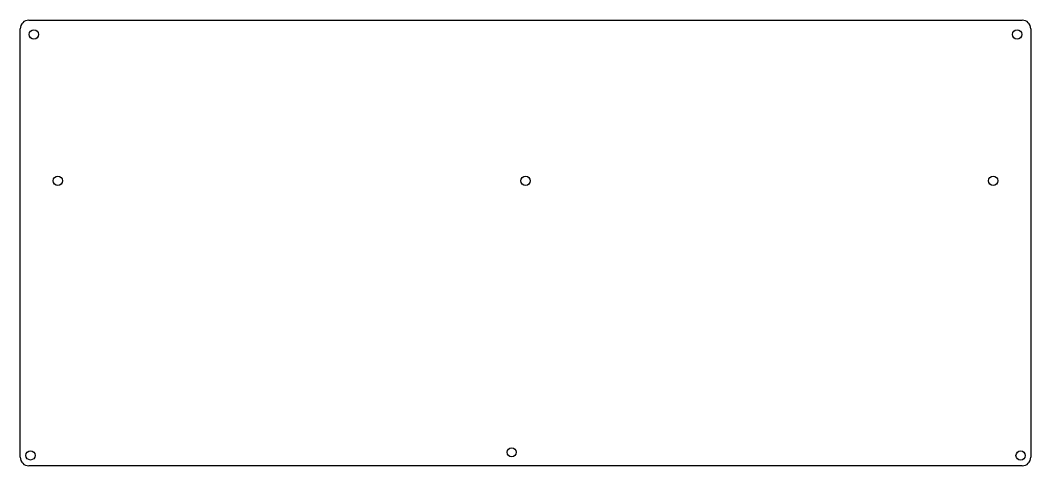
# Model space of a CAD drawing. Extents: x 133 to 487, y -262 to -105.
import ezdxf

# ---------------------------------------------------------------- set-up
doc = ezdxf.new("R2010")
doc.units = 0
doc.layers.add('BLACK', color=7, linetype='CONTINUOUS')

msp = doc.modelspace()

# ---------------------------------------------------------------- linework, layer by layer
at = {"layer": 'BLACK', "linetype": 'CONTINUOUS'}
for p, q in [((135.7, -105.4), (484.3, -105.4)), ((132.7, -258.9), (132.7, -108.4)), ((487.3, -108.4), (487.3, -258.9)), ((484.3, -261.9), (135.7, -261.9))]:
    msp.add_line(p, q, dxfattribs=at)
at = {"layer": 'BLACK'}
for centre, radius in [((137.497, -110.4), 1.616), ((482.497, -110.4), 1.64), ((145.897, -161.8), 1.616), ((310.022, -161.825), 1.616), ((474.097, -161.8), 1.616), ((136.322, -258.25), 1.616), ((305.137, -257.15), 1.616), ((483.722, -258.3), 1.616)]:
    msp.add_circle(centre, radius, dxfattribs=at)
for centre, start, end in [((135.7, -108.4), 90, 180), ((484.3, -108.4), 0, 90), ((135.7, -258.9), 180, 270), ((484.3, -258.9), -90, 0)]:
    msp.add_arc(centre, 3, start, end, dxfattribs=at)

doc.saveas('drawing.dxf')
